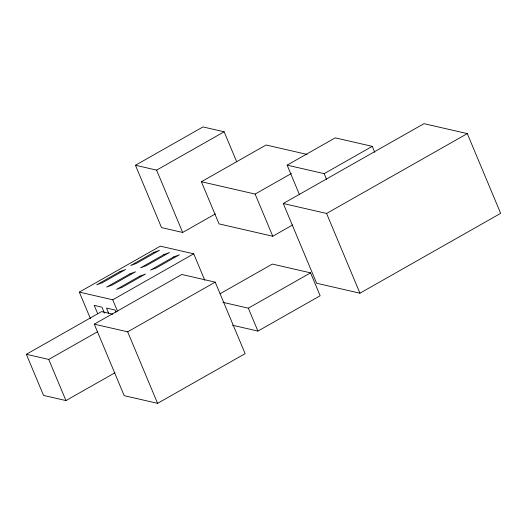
<?xml version="1.0" encoding="UTF-8"?>
<svg xmlns="http://www.w3.org/2000/svg" width="527" height="527" viewBox="0 0 527 527"><rect width="100%" height="100%" fill="white"/><g stroke="black" fill="none" stroke-linecap="round" stroke-linejoin="round"><path stroke-width="0.79" d="M215.378 213.903L182.678 232.46L161.525 227.605L135.452 165.267L202.987 126.935L224.14 131.796L236.702 161.835M135.452 165.267L156.605 170.122L224.14 131.796M292.676 224.943L272.769 236.241L219.034 223.896L201.393 181.723L266.095 144.997L306.997 154.398M299.402 194.463L287.143 165.142L335.231 137.85L372.26 146.354L374.776 152.369M90.4 318.578L79.327 292.11L160.307 246.149L193.719 253.823L204.792 280.292M201.393 181.723L255.127 194.068L291.391 173.488M287.143 165.142L324.171 173.653L372.26 146.354M79.327 292.11L112.738 299.784L193.719 253.823M283.276 203.514L423.978 123.661L467.297 133.608L500.65 213.349L359.948 293.203L316.628 283.249L283.276 203.514L326.588 213.461L467.297 133.608M114.926 372.787L65.954 400.579L43.563 395.434L26.35 354.289L101.579 311.589L112.778 314.164M94.274 324.158L181.815 274.475L215.214 282.143L245.127 353.657L157.586 403.339L124.188 395.665L94.274 324.158L127.672 331.826L215.214 282.143M26.35 354.289L48.741 359.434L97.712 331.641M220.128 293.71L272.347 264.073L310.568 272.854L320.152 295.759L257.92 331.081L232.44 325.225M222.855 302.32L248.336 308.176L310.568 272.854M324.171 173.653L326.687 179.667M326.588 213.461L359.948 293.203M255.127 194.068L272.769 236.241M248.336 308.176L257.92 331.081M156.605 170.122L182.678 232.46M127.672 331.826L157.586 403.339M112.738 299.784L117.481 311.128M115.953 312.254L115.018 310.021L106.48 308.058L108.661 313.262M104.451 313.143L101.955 307.162L94.201 305.383L97.64 313.605M48.741 359.434L65.954 400.579M120.011 271.583L96.751 284.784L102.317 282.722L125.584 269.521L120.011 271.583M153.95 252.321L130.689 265.522L136.256 263.467L159.516 250.266L153.95 252.321M129.932 273.862L106.671 287.063L112.238 285.002L135.498 271.8L129.932 273.862M163.864 254.6L140.604 267.802L146.177 265.74L169.437 252.538L163.864 254.6M139.846 276.141L116.586 289.343L122.152 287.281L145.412 274.08L139.846 276.141M173.785 256.88L150.524 270.081L156.091 268.019L179.351 254.818L173.785 256.88"/></g></svg>
